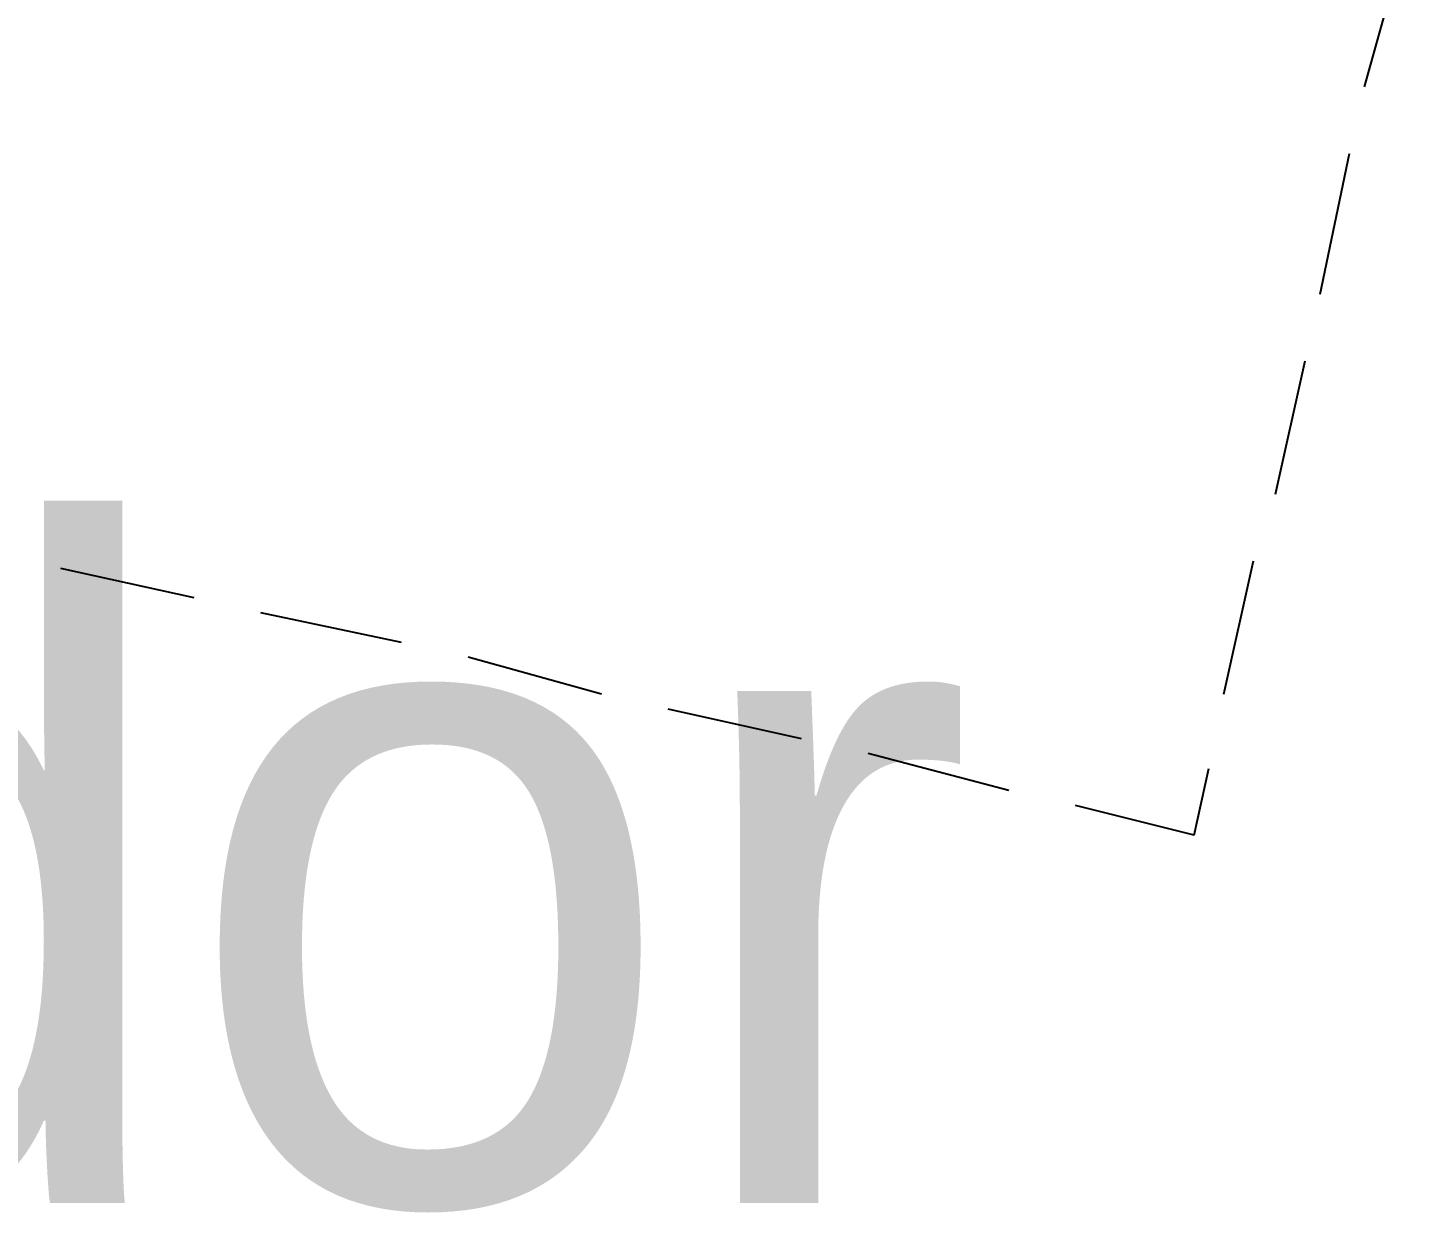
# Model space of a CAD drawing. Header units: feet. Extents: x -84 to 198, y -22 to 181.
# Drawn here: x 90.313 to 92.787, y 32.552 to 34.684 of the extents above; entities that cross this region are included whole.
import ezdxf
from ezdxf.enums import TextEntityAlignment as Align

# ---------------------------------------------------------------- set-up
doc = ezdxf.new("R2010")
doc.units = ezdxf.units.FT
doc.layers.add('A-LINEA', color=7, linetype='CONTINUOUS')
doc.layers.add('A-NOMBRE-ESPACIO', color=2, linetype='CONTINUOUS')

msp = doc.modelspace()

# ---------------------------------------------------------------- linework, layer by layer
at = {"layer": 'A-LINEA'}
for p, q in [((92.72, 34.5778), (92.7867, 34.8178)), ((92.64, 34.2044), (92.6933, 34.4578)), ((92.56, 33.8444), (92.6133, 34.0844)), ((92.4667, 33.4844), (92.52, 33.7244)), ((90.6133, 33.6578), (90.3733, 33.7111)), ((90.9867, 33.5778), (90.7333, 33.6311)), ((91.3467, 33.4844), (91.1067, 33.5511)), ((91.7067, 33.4044), (91.4667, 33.4578)), ((92.08, 33.3111), (91.8267, 33.3778)), ((92.4133, 33.2311), (92.44, 33.3511)), ((92.4133, 33.2311), (92.2, 33.2844))]:
    msp.add_line(p, q, dxfattribs=at)

# ---------------------------------------------------------------- texts
at = {"layer": 'A-NOMBRE-ESPACIO'}
msp.add_text('Sala - Comedor', height=1.2, dxfattribs=at).set_placement((86.4, 32.5689), align=Align.CENTER)

doc.saveas('drawing.dxf')
